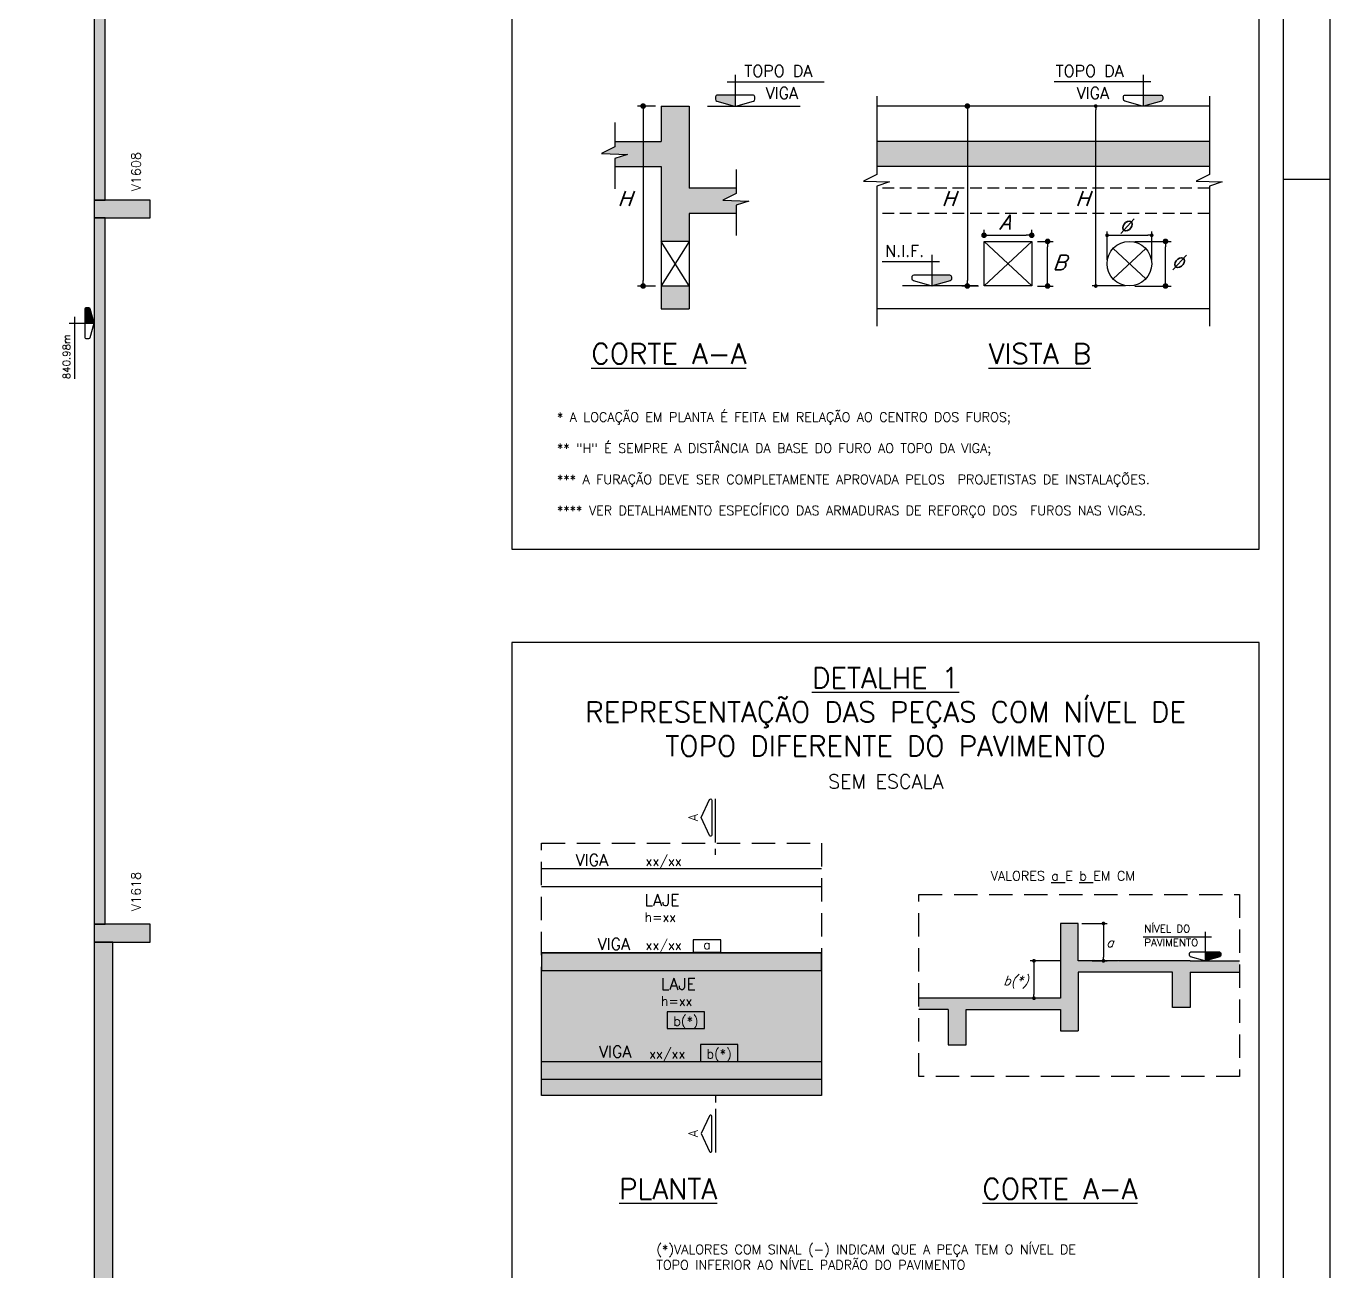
# Model space of a CAD drawing. Header units: millimetres. Extents: x -2368 to 4502, y -2283 to 2217.
# Drawn here: x 3106 to 4502, y -482 to 851 of the extents above; entities that cross this region are included whole.
import ezdxf
from ezdxf.enums import TextEntityAlignment as Align

# ---------------------------------------------------------------- set-up
doc = ezdxf.new("R2010")
doc.units = ezdxf.units.MM
doc.header["$LTSCALE"] = 50
doc.linetypes.add('DASHED', pattern=[0.75, 0.5, -0.25])
doc.linetypes.add('HIDDEN', pattern=[0.375, 0.25, -0.125])
for name, color, linetype in [('F-AUX', 2, 'Continuous'), ('F-AUX-RED', 1, 'Continuous'), ('F-CORTE', 4, 'Continuous'), ('F-CORTE-INDICAÇÃO', 4, 'Continuous'), ('F-COTAS', 106, 'Continuous'), ('F-DESNIVEL-1', 254, 'Continuous'), ('F-DET_LINHA', 1, 'Continuous'), ('F-LAJES', 3, 'Continuous'), ('F-LAJES-DIM', 2, 'Continuous'), ('F-LAJES-NOME', 4, 'Continuous'), ('F-MARGEM', 1, 'Continuous'), ('F-SOLIDO', 71, 'Continuous'), ('F-SOLIDO-CORTE', 71, 'Continuous'), ('F-TEXTO', 6, 'Continuous'), ('F-TEXTO-CYAN', 4, 'Continuous'), ('F-TEXTO-GREEN', 3, 'Continuous'), ('F-TEXTO-YELLOW', 2, 'Continuous'), ('F-VIGAS', 3, 'Continuous'), ('F-VIGAS-DIM', 2, 'Continuous'), ('F-VIGAS-NOME', 4, 'Continuous')]:
    doc.layers.add(name, color=color, linetype=linetype)
doc.layers.add('F-DESNIVEL-2', color=7, linetype='Continuous', true_color=0xffd1e8)
doc.styles.add('CP-TEXT-INCL', font='romans.shx', dxfattribs={"oblique": 20})
doc.styles.add('MCP', font='romans.shx')
doc.styles.add('ROMANS', font='romans.shx')
doc.dimstyles.new('CP-COTAS-75', dxfattribs={"dimscale": 0.8, "dimtxt": 18.75, "dimasz": 7.5, "dimexe": 7.5, "dimexo": 7.5, "dimgap": 3.75, "dimtad": 1, "dimdsep": 46, "dimtxsty": 'CP-TEXT-INCL', "dimblk1": 'DOT', "dimblk2": 'DOT', "dimsah": 1, "dimcen": 13.5, "dimclrd": 256, "dimclre": 256, "dimclrt": 256, "dimadec": 0, "dimazin": 0, "dimtfac": 1, "dimtofl": 0, "dimtmove": 2, "dimatfit": 3, "dimldrblk": 'DOT', "dimfxl": 0, "dimtolj": 1, "dimarcsym": 0})

# ---------------------------------------------------------------- blocks, each defined once
blk = doc.blocks.new('Nível - Vista')
at = {"layer": 'F-SOLIDO'}
blk.add_hatch(color=256, dxfattribs=at).paths.add_polyline_path([(0, 0.238), (-0.38, 0.238, 0.414214), (-0.42, 0.198), (-0.42, 0.148, 0.331206), (-0.391, 0.11), (-0.011, 0.002, 0.072993), (0, 0)])
at = {"layer": 'F-AUX', "color": 2}
for p, q in [((-0.168, 0.521), (1.493, 0.521)), ((0, 0.67), (0, 0))]:
    blk.add_line(p, q, dxfattribs=at)
blk.add_lwpolyline([(-0.011, 0.002, 0.146769), (0.011, 0.002), (0.391, 0.11, 0.331206), (0.42, 0.148), (0.42, 0.198, 0.414214), (0.38, 0.238), (-0.38, 0.238, 0.414214), (-0.42, 0.198), (-0.42, 0.148, 0.331206), (-0.391, 0.11), (-0.011, 0.002, 0.146769), (0.011, 0.002)], format="xyb", dxfattribs=at)
at = {"layer": 'F-TEXTO', "color": 3, "style": 'MCP'}
blk.add_attdef('NÍVEL', (0.19, 0.636), '', height=0.25, dxfattribs=at)
blk = doc.blocks.new('A0-1L_900')
at = {"layer": 'F-MARGEM', "color": 2}
blk.add_line((136.4, 59.4), (137.4, 59.4), dxfattribs=at)
blk.add_lwpolyline([(0, 0), (0, 90), (137.4, 90), (137.4, 0)], close=True, dxfattribs=at)
at = {"layer": 'F-MARGEM', "color": 7}
blk.add_lwpolyline([(2.5, 89), (136.4, 89), (136.4, 1), (2.5, 1)], close=True, dxfattribs=at)
blk = doc.blocks.new('_DOT')
at = {"color": 0, "linetype": 'ByBlock'}
blk.add_line((-0.5, 0), (-1, 0), dxfattribs=at)
at = {"color": 0, "linetype": 'ByBlock', "const_width": 0.5}
blk.add_lwpolyline([(-0.25, 0, 1), (0.25, 0, 1)], format="xyb", close=True, dxfattribs=at)
blk = doc.blocks.new('*D243')
at = {"layer": 'DEFPOINTS', "color": 0, "transparency": 16777216}
for p in [(4131.4, 620.5), (4182.5, 627), (4182.5, 620.5)]:
    blk.add_point(p, dxfattribs=at)
at = {"layer": 'F-COTAS', "lineweight": -2, "transparency": 16777216}
for p, q in [((4131.4, 626.5), (4131.4, 633)), ((4182.5, 626.5), (4182.5, 633)), ((4137.4, 627), (4176.5, 627))]:
    blk.add_line(p, q, dxfattribs=at)
at = {"layer": 'F-COTAS', "lineweight": -2, "transparency": 16777216, "xscale": 6, "yscale": 6, "zscale": 6, "rotation": 180}
blk.add_blockref('_DOT', (4131.4, 627), dxfattribs=at)
at = {"layer": 'F-COTAS', "lineweight": -2, "transparency": 16777216, "xscale": 6, "yscale": 6, "zscale": 6}
blk.add_blockref('_DOT', (4182.5, 627), dxfattribs=at)
blk = doc.blocks.new('*D244')
at = {"layer": 'DEFPOINTS', "color": 0, "transparency": 16777216}
for p in [(4131.4, 765.3), (4113.6, 572.7), (4131.4, 572.7)]:
    blk.add_point(p, dxfattribs=at)
at = {"layer": 'F-COTAS', "lineweight": -2, "transparency": 16777216}
for p, q in [((4125.4, 765.3), (4107.6, 765.3)), ((4113.6, 759.3), (4113.6, 578.7)), ((4125.4, 572.7), (4107.6, 572.7))]:
    blk.add_line(p, q, dxfattribs=at)
at = {"layer": 'F-COTAS', "lineweight": -2, "transparency": 16777216, "xscale": 6, "yscale": 6, "zscale": 6}
for p, rotation in [((4113.6, 765.3), 90), ((4113.6, 572.7), 270)]:
    blk.add_blockref('_DOT', p, dxfattribs=dict(at, rotation=rotation))
blk = doc.blocks.new('*D245')
at = {"layer": 'DEFPOINTS', "color": 0, "transparency": 16777216}
for p in [(4182.5, 620.5), (4199.5, 620.5), (4182.5, 572.7)]:
    blk.add_point(p, dxfattribs=at)
at = {"layer": 'F-COTAS', "lineweight": -2, "transparency": 16777216}
for p, q in [((4188.5, 620.5), (4205.5, 620.5)), ((4199.5, 578.7), (4199.5, 614.5)), ((4188.5, 572.7), (4205.5, 572.7))]:
    blk.add_line(p, q, dxfattribs=at)
at = {"layer": 'F-COTAS', "lineweight": -2, "transparency": 16777216, "xscale": 6, "yscale": 6, "zscale": 6}
for p, rotation in [((4199.5, 620.5), 90), ((4199.5, 572.7), 270)]:
    blk.add_blockref('_DOT', p, dxfattribs=dict(at, rotation=rotation))
blk = doc.blocks.new('*D246')
at = {"layer": 'DEFPOINTS', "color": 0, "transparency": 16777216}
for p in [(3785.9, 765.3), (3766.5, 572.7), (3785.9, 572.7)]:
    blk.add_point(p, dxfattribs=at)
at = {"layer": 'F-COTAS', "lineweight": -2, "transparency": 16777216}
for p, q in [((3779.9, 765.3), (3760.5, 765.3)), ((3766.5, 759.3), (3766.5, 578.7)), ((3779.9, 572.7), (3760.5, 572.7))]:
    blk.add_line(p, q, dxfattribs=at)
at = {"layer": 'F-COTAS', "lineweight": -2, "transparency": 16777216, "xscale": 6, "yscale": 6, "zscale": 6}
for p, rotation in [((3766.5, 765.3), 90), ((3766.5, 572.7), 270)]:
    blk.add_blockref('_DOT', p, dxfattribs=dict(at, rotation=rotation))
blk = doc.blocks.new('*D247')
at = {"layer": 'DEFPOINTS', "color": 0, "transparency": 16777216}
for p in [(4287, 620.5), (4325.7, 620.5), (4287, 572.7)]:
    blk.add_point(p, dxfattribs=at)
at = {"layer": 'F-COTAS', "lineweight": -2, "transparency": 16777216}
for p, q in [((4293, 620.5), (4331.7, 620.5)), ((4325.7, 578.7), (4325.7, 614.5)), ((4293, 572.7), (4331.7, 572.7))]:
    blk.add_line(p, q, dxfattribs=at)
at = {"layer": 'F-COTAS', "lineweight": -2, "transparency": 16777216, "xscale": 6, "yscale": 6, "zscale": 6}
for p, rotation in [((4325.7, 620.5), 90), ((4325.7, 572.7), 270)]:
    blk.add_blockref('_DOT', p, dxfattribs=dict(at, rotation=rotation))
blk = doc.blocks.new('*U240')
at = {"layer": 'F-LAJES-DIM', "color": 1}
blk.add_lwpolyline([(0, 0), (40, 0), (40, 18), (0, 18)], close=True, dxfattribs=at)
at = {"layer": 'F-LAJES-DIM', "style": 'MCP'}
blk.add_attdef('DIM', text='', height=10, dxfattribs=at).set_placement((20, 8), align=Align.MIDDLE_CENTER)
blk = doc.blocks.new('*U241')
at = {"layer": 'F-LAJES-DIM', "color": 1}
blk.add_lwpolyline([(0, 0), (29.4, 0), (29.4, 13), (0, 13)], close=True, dxfattribs=at)
at = {"layer": 'F-LAJES-DIM', "style": 'MCP'}
blk.add_attdef('DIM', text='', height=10, dxfattribs=at).set_placement((14.7, 8), align=Align.MIDDLE_CENTER)
blk = doc.blocks.new('*U242')
at = {"layer": 'F-LAJES-DIM', "color": 1}
blk.add_lwpolyline([(0, 0), (40.2, 0), (40.2, 18), (0, 18)], close=True, dxfattribs=at)
at = {"layer": 'F-LAJES-DIM', "style": 'MCP'}
blk.add_attdef('DIM', text='', height=10, dxfattribs=at).set_placement((20.1, 8), align=Align.MIDDLE_CENTER)

msp = doc.modelspace()

# ---------------------------------------------------------------- hatches: boundary and pattern name
at = {"layer": 'F-COTAS'}
h = msp.add_hatch(dxfattribs=at)
h.set_pattern_fill('ANSI32', color=256)
h.paths.add_polyline_path([(3651.782, 826.887), (4078.972, 826.887), (4078.972, 849.744), (3651.782, 849.744)], flags=9)
h = msp.add_hatch(dxfattribs=at)
h.set_pattern_fill('ANSI32', color=256)
h.paths.add_polyline_path([(4258.663, 826.887), (4360.139, 826.887), (4360.139, 849.744), (4258.663, 849.744)], flags=9)
h = msp.add_hatch(dxfattribs=at)
h.set_pattern_fill('ANSI32', color=256)
h.paths.add_polyline_path([(3651.782, 801.887), (4068.258, 801.887), (4068.258, 824.744), (3651.782, 824.744)], flags=9)
h = msp.add_hatch(dxfattribs=at)
h.set_pattern_fill('ANSI32', color=256)
h.paths.add_polyline_path([(4258.663, 801.887), (4360.139, 801.887), (4360.139, 824.744), (4258.663, 824.744)], flags=9)
h = msp.add_hatch(dxfattribs=at)
h.set_pattern_fill('ANSI32', color=256)
h.paths.add_polyline_path([(3651.782, 776.887), (4180.972, 776.887), (4180.972, 799.744), (3651.782, 799.744)], flags=9)
h = msp.add_hatch(dxfattribs=at)
h.set_pattern_fill('ANSI32', color=256)
h.paths.add_polyline_path([(4258.02, 776.887), (4360.782, 776.887), (4360.782, 799.744), (4258.02, 799.744)], flags=9)
h = msp.add_hatch(dxfattribs=at)
h.set_pattern_fill('ANSI32', color=256)
h.paths.add_polyline_path([(3651.61, 751.887), (4098.944, 751.887), (4098.944, 774.744), (3651.61, 774.744)], flags=9)
h = msp.add_hatch(dxfattribs=at)
h.set_pattern_fill('ANSI32', color=256)
h.paths.add_polyline_path([(4259.306, 751.887), (4360.782, 751.887), (4360.782, 774.744), (4259.306, 774.744)], flags=9)
h = msp.add_hatch(dxfattribs=at)
h.set_pattern_fill('ANSI32', color=256)
h.paths.add_polyline_path([(3651.782, 726.887), (4180.115, 726.887), (4180.115, 749.744), (3651.782, 749.744)], flags=9)
h = msp.add_hatch(dxfattribs=at)
h.set_pattern_fill('ANSI32', color=256)
h.paths.add_polyline_path([(4258.02, 726.887), (4360.782, 726.887), (4360.782, 749.744), (4258.02, 749.744)], flags=9)
h = msp.add_hatch(dxfattribs=at)
h.set_pattern_fill('ANSI32', color=256)
h.paths.add_polyline_path([(3231.205, 672.03), (3231.205, 721.792), (3216.205, 721.792), (3216.205, 672.03)], flags=9)
h = msp.add_hatch(dxfattribs=at)
h.set_pattern_fill('ANSI32', color=256)
h.paths.add_polyline_path([(3651.782, 701.887), (4024.115, 701.887), (4024.115, 724.744), (3651.782, 724.744)], flags=9)
h = msp.add_hatch(dxfattribs=at)
h.set_pattern_fill('ANSI32', color=256)
h.paths.add_polyline_path([(4257.578, 701.887), (4367.626, 701.887), (4367.626, 724.744), (4257.578, 724.744)], flags=9)
h = msp.add_hatch(dxfattribs=at)
h.set_pattern_fill('ANSI32', color=256)
h.paths.add_polyline_path([(3650.448, 676.887), (4229.877, 676.887), (4229.877, 699.744), (3650.448, 699.744)], flags=9)
h = msp.add_hatch(dxfattribs=at)
h.set_pattern_fill('ANSI32', color=256)
h.paths.add_polyline_path([(4259.306, 676.887), (4360.782, 676.887), (4360.782, 699.744), (4259.306, 699.744)], flags=9)
h = msp.add_hatch(dxfattribs=at)
h.set_pattern_fill('ANSI32', color=256)
h.paths.add_polyline_path([(3650.448, 651.887), (4237.496, 651.887), (4237.496, 674.744), (3650.448, 674.744)], flags=9)
h = msp.add_hatch(dxfattribs=at)
h.set_pattern_fill('ANSI32', color=256)
h.paths.add_polyline_path([(4259.306, 651.887), (4360.782, 651.887), (4360.782, 674.744), (4259.306, 674.744)], flags=9)
h = msp.add_hatch(dxfattribs=at)
h.set_pattern_fill('ANSI32', color=256)
h.paths.add_polyline_path([(3650.448, 626.887), (4237.496, 626.887), (4237.496, 649.744), (3650.448, 649.744)], flags=9)
h = msp.add_hatch(dxfattribs=at)
h.set_pattern_fill('ANSI32', color=256)
h.paths.add_polyline_path([(4259.306, 626.887), (4360.782, 626.887), (4360.782, 649.744), (4259.306, 649.744)], flags=9)
h = msp.add_hatch(dxfattribs=at)
h.set_pattern_fill('ANSI32', color=256)
h.paths.add_polyline_path([(3651.782, 601.887), (3964.115, 601.887), (3964.115, 624.744), (3651.782, 624.744)], flags=9)
h = msp.add_hatch(dxfattribs=at)
h.set_pattern_fill('ANSI32', color=256)
h.paths.add_polyline_path([(4261.406, 601.887), (4354.311, 601.887), (4354.311, 624.744), (4261.406, 624.744)], flags=9)
h = msp.add_hatch(dxfattribs=at)
h.set_pattern_fill('ANSI32', color=256)
h.paths.add_polyline_path([(3651.353, 576.887), (4106.829, 576.887), (4106.829, 599.744), (3651.353, 599.744)], flags=9)
h = msp.add_hatch(dxfattribs=at)
h.set_pattern_fill('ANSI32', color=256)
h.paths.add_polyline_path([(4260.763, 576.887), (4354.954, 576.887), (4354.954, 599.744), (4260.763, 599.744)], flags=9)
h = msp.add_hatch(dxfattribs=at)
h.set_pattern_fill('ANSI32', color=256)
h.paths.add_polyline_path([(3648.717, 549.166), (4071.622, 549.166), (4071.622, 572.023), (3648.717, 572.023)], flags=9)
h = msp.add_hatch(dxfattribs=at)
h.set_pattern_fill('ANSI32', color=256)
h.paths.add_polyline_path([(3658.228, 526.887), (3966.275, 526.887), (3966.275, 549.744), (3658.228, 549.744)], flags=9)
h = msp.add_hatch(dxfattribs=at)
h.set_pattern_fill('ANSI32', color=256)
h.paths.add_polyline_path([(4265.263, 526.887), (4350.454, 526.887), (4350.454, 549.744), (4265.263, 549.744)], flags=9)
h = msp.add_hatch(dxfattribs=at)
h.set_pattern_fill('ANSI32', color=256)
h.paths.add_polyline_path([(3659.061, 506.054), (4122.728, 506.054), (4122.728, 523.911), (3659.061, 523.911)], flags=9)
h = msp.add_hatch(dxfattribs=at)
h.set_pattern_fill('ANSI32', color=256)
h.paths.add_polyline_path([(4260.763, 489.387), (4354.954, 489.387), (4354.954, 512.244), (4260.763, 512.244)], flags=9)
h = msp.add_hatch(dxfattribs=at)
h.set_pattern_fill('ANSI32', color=256)
h.paths.add_polyline_path([(3676.228, 476.887), (3920.847, 476.887), (3920.847, 499.744), (3676.228, 499.744)], flags=9)
h = msp.add_hatch(dxfattribs=at)
h.set_pattern_fill('ANSI32', color=256)
h.paths.add_polyline_path([(3658.228, 451.887), (4054.132, 451.887), (4054.132, 474.744), (3658.228, 474.744)], flags=9)
h = msp.add_hatch(dxfattribs=at)
h.set_pattern_fill('ANSI32', color=256)
h.paths.add_polyline_path([(4260.763, 451.887), (4354.954, 451.887), (4354.954, 474.744), (4260.763, 474.744)], flags=9)
h = msp.add_hatch(dxfattribs=at)
h.set_pattern_fill('ANSI32', color=256)
h.paths.add_polyline_path([(3650.496, 426.887), (4123.115, 426.887), (4123.115, 449.744), (3650.496, 449.744)], flags=9)
h = msp.add_hatch(dxfattribs=at)
h.set_pattern_fill('ANSI32', color=256)
h.paths.add_polyline_path([(4257.12, 426.887), (4358.597, 426.887), (4358.597, 449.744), (4257.12, 449.744)], flags=9)
h = msp.add_hatch(dxfattribs=at)
h.set_pattern_fill('ANSI32', color=256)
h.paths.add_polyline_path([(3650.678, 405.22), (3952.582, 405.22), (3952.582, 428.077), (3650.678, 428.077)], flags=9)
h = msp.add_hatch(dxfattribs=at)
h.set_pattern_fill('ANSI32', color=256)
h.paths.add_polyline_path([(4256.478, 401.887), (4359.239, 401.887), (4359.239, 424.744), (4256.478, 424.744)], flags=9)
h = msp.add_hatch(dxfattribs=at)
h.set_pattern_fill('ANSI32', color=256)
h.paths.add_polyline_path([(3650.678, 380.22), (4023.535, 380.22), (4023.535, 403.077), (3650.678, 403.077)], flags=9)
h = msp.add_hatch(dxfattribs=at)
h.set_pattern_fill('ANSI32', color=256)
h.paths.add_polyline_path([(4256.478, 376.887), (4359.239, 376.887), (4359.239, 399.744), (4256.478, 399.744)], flags=9)
h = msp.add_hatch(dxfattribs=at)
h.set_pattern_fill('ANSI32', color=256)
h.paths.add_polyline_path([(3650.63, 351.887), (3984.82, 351.887), (3984.82, 374.744), (3650.63, 374.744)], flags=9)
h = msp.add_hatch(dxfattribs=at)
h.set_pattern_fill('ANSI32', color=256)
h.paths.add_polyline_path([(4260.763, 351.887), (4354.954, 351.887), (4354.954, 374.744), (4260.763, 374.744)], flags=9)
h = msp.add_hatch(dxfattribs=at)
h.set_pattern_fill('ANSI32', color=256)
h.paths.add_polyline_path([(3650.496, 326.887), (3994.115, 326.887), (3994.115, 349.744), (3650.496, 349.744)], flags=9)
h = msp.add_hatch(dxfattribs=at)
h.set_pattern_fill('ANSI32', color=256)
h.paths.add_polyline_path([(4256.478, 326.887), (4359.239, 326.887), (4359.239, 349.744), (4256.478, 349.744)], flags=9)
h = msp.add_hatch(dxfattribs=at)
h.set_pattern_fill('ANSI32', color=256)
h.paths.add_polyline_path([(3651.806, 306.53), (4002.234, 306.53), (4002.234, 321.53), (3651.806, 321.53)], flags=9)
h = msp.add_hatch(dxfattribs=at)
h.set_pattern_fill('ANSI32', color=256)
h.paths.add_polyline_path([(4256.478, 301.887), (4359.239, 301.887), (4359.239, 324.744), (4256.478, 324.744)], flags=9)
h = msp.add_hatch(dxfattribs=at)
h.set_pattern_fill('ANSI32', color=256)
h.paths.add_polyline_path([(3651.591, 274.712), (4102.258, 274.712), (4102.258, 297.569), (3651.591, 297.569)], flags=9)
h = msp.add_hatch(dxfattribs=at)
h.set_pattern_fill('ANSI32', color=256)
h.paths.add_polyline_path([(4256.478, 265.281), (4359.239, 265.281), (4359.239, 288.138), (4256.478, 288.138)], flags=9)
h = msp.add_hatch(dxfattribs=at)
h.set_pattern_fill('ANSI32', color=256)
h.paths.add_polyline_path([(3651.282, 260.815), (3850.377, 260.815), (3850.377, 278.672), (3651.282, 278.672)], flags=9)
h = msp.add_hatch(dxfattribs=at)
h.set_pattern_fill('ANSI32', color=256)
h.paths.add_polyline_path([(4260.763, 228.6), (4354.954, 228.6), (4354.954, 251.457), (4260.763, 251.457)], flags=9)
h = msp.add_hatch(dxfattribs=at)
h.set_pattern_fill('ANSI32', color=256)
h.paths.add_polyline_path([(3651.329, 232.767), (4007.425, 232.767), (4007.425, 250.624), (3651.329, 250.624)], flags=9)
h = msp.add_hatch(dxfattribs=at)
h.set_pattern_fill('ANSI32', color=256)
h.paths.add_polyline_path([(4257.12, 203.6), (4358.597, 203.6), (4358.597, 226.457), (4257.12, 226.457)], flags=9)
h = msp.add_hatch(dxfattribs=at)
h.set_pattern_fill('ANSI32', color=256)
h.paths.add_polyline_path([(3651.806, 208.243), (3801.663, 208.243), (3801.663, 223.243), (3651.806, 223.243)], flags=9)
h = msp.add_hatch(dxfattribs=at)
h.set_pattern_fill('ANSI32', color=256)
h.paths.add_polyline_path([(3650.448, 176.887), (4237.496, 176.887), (4237.496, 199.744), (3650.448, 199.744)], flags=9)
h = msp.add_hatch(dxfattribs=at)
h.set_pattern_fill('ANSI32', color=256)
h.paths.add_polyline_path([(4258.02, 176.887), (4360.782, 176.887), (4360.782, 199.744), (4258.02, 199.744)], flags=9)
h = msp.add_hatch(dxfattribs=at)
h.set_pattern_fill('ANSI32', color=256)
h.paths.add_polyline_path([(3651.806, 156.53), (3785.377, 156.53), (3785.377, 171.53), (3651.806, 171.53)], flags=9)
h = msp.add_hatch(dxfattribs=at)
h.set_pattern_fill('ANSI32', color=256)
h.paths.add_polyline_path([(4258.02, 151.887), (4360.782, 151.887), (4360.782, 174.744), (4258.02, 174.744)], flags=9)
h = msp.add_hatch(dxfattribs=at)
h.set_pattern_fill('ANSI32', color=256)
h.paths.add_polyline_path([(3651.806, 129.595), (3786.663, 129.595), (3786.663, 144.595), (3651.806, 144.595)], flags=9)
h = msp.add_hatch(dxfattribs=at)
h.set_pattern_fill('ANSI32', color=256)
h.paths.add_polyline_path([(4262.306, 124.952), (4356.496, 124.952), (4356.496, 147.809), (4262.306, 147.809)], flags=9)
h = msp.add_hatch(dxfattribs=at)
h.set_pattern_fill('ANSI32', color=256)
h.paths.add_polyline_path([(3651.806, 104.595), (3848.377, 104.595), (3848.377, 119.595), (3651.806, 119.595)], flags=9)
h = msp.add_hatch(dxfattribs=at)
h.set_pattern_fill('ANSI32', color=256)
h.paths.add_polyline_path([(4258.02, 99.952), (4360.782, 99.952), (4360.782, 122.809), (4258.02, 122.809)], flags=9)
h = msp.add_hatch(dxfattribs=at)
h.set_pattern_fill('ANSI32', color=256)
h.paths.add_polyline_path([(3651.782, 74.952), (3920.829, 74.952), (3920.829, 97.809), (3651.782, 97.809)], flags=9)
h = msp.add_hatch(dxfattribs=at)
h.set_pattern_fill('ANSI32', color=256)
h.paths.add_polyline_path([(4248.806, 74.952), (4369.996, 74.952), (4369.996, 97.809), (4248.806, 97.809)], flags=9)
h = msp.add_hatch(dxfattribs=at)
h.set_pattern_fill('ANSI32', color=256)
h.paths.add_polyline_path([(3652.615, 54.119), (3902.853, 54.119), (3902.853, 71.976), (3652.615, 71.976)], flags=9)
h = msp.add_hatch(dxfattribs=at)
h.set_pattern_fill('ANSI32', color=256)
h.paths.add_polyline_path([(4244.265, 49.952), (4365.455, 49.952), (4365.455, 72.809), (4244.265, 72.809)], flags=9)
h = msp.add_hatch(dxfattribs=at)
h.set_pattern_fill('ANSI32', color=256)
h.paths.add_polyline_path([(3651.782, 24.952), (4011.687, 24.952), (4011.687, 47.809), (3651.782, 47.809)], flags=9)
h = msp.add_hatch(dxfattribs=at)
h.set_pattern_fill('ANSI32', color=256)
h.paths.add_polyline_path([(4258.234, 24.952), (4360.568, 24.952), (4360.568, 47.809), (4258.234, 47.809)], flags=9)
h = msp.add_hatch(dxfattribs=at)
h.set_pattern_fill('ANSI32', color=256)
h.paths.add_polyline_path([(3651.353, -0.048), (3943.544, -0.048), (3943.544, 22.809), (3651.353, 22.809)], flags=9)
h = msp.add_hatch(dxfattribs=at)
h.set_pattern_fill('ANSI32', color=256)
h.paths.add_polyline_path([(4253.479, -0.048), (4356.241, -0.048), (4356.241, 22.809), (4253.479, 22.809)], flags=9)
h = msp.add_hatch(dxfattribs=at)
h.set_pattern_fill('ANSI32', color=256)
h.paths.add_polyline_path([(3651.353, -25.048), (3874.544, -25.048), (3874.544, -2.191), (3651.353, -2.191)], flags=9)
h = msp.add_hatch(dxfattribs=at)
h.set_pattern_fill('ANSI32', color=256)
h.paths.add_polyline_path([(4254.377, -25.048), (4364.425, -25.048), (4364.425, -2.191), (4254.377, -2.191)], flags=9)
h = msp.add_hatch(dxfattribs=at)
h.set_pattern_fill('ANSI32', color=256)
h.paths.add_polyline_path([(3785.823, -62.789), (4227.609, -62.789), (4227.609, -33.861), (3785.823, -33.861)], flags=9)
h = msp.add_hatch(dxfattribs=at)
h.set_pattern_fill('ANSI32', color=256)
h.paths.add_polyline_path([(3231.205, -98.474), (3231.205, -48.712), (3216.205, -48.712), (3216.205, -98.474)], flags=9)
h = msp.add_hatch(dxfattribs=at)
h.set_pattern_fill('ANSI32', color=256)
h.paths.add_polyline_path([(3652.258, -99.571), (3906.21, -99.571), (3906.21, -79.571), (3652.258, -79.571)], flags=9)
h = msp.add_hatch(dxfattribs=at)
h.set_pattern_fill('ANSI32', color=256)
h.paths.add_polyline_path([(4253.734, -100.048), (4365.068, -100.048), (4365.068, -77.191), (4253.734, -77.191)], flags=9)
h = msp.add_hatch(dxfattribs=at)
h.set_pattern_fill('ANSI32', color=256)
h.paths.add_polyline_path([(3652.258, -124.571), (3919.067, -124.571), (3919.067, -104.571), (3652.258, -104.571)], flags=9)
h = msp.add_hatch(dxfattribs=at)
h.set_pattern_fill('ANSI32', color=256)
h.paths.add_polyline_path([(4253.949, -125.048), (4364.853, -125.048), (4364.853, -102.191), (4253.949, -102.191)], flags=9)
h = msp.add_hatch(dxfattribs=at)
h.set_pattern_fill('ANSI32', color=256)
h.paths.add_polyline_path([(3650.515, -247.816), (4359.629, -247.816), (4359.629, -208.441), (3650.515, -208.441)], flags=9)
h = msp.add_hatch(dxfattribs=at)
h.set_pattern_fill('ANSI32', color=256)
h.paths.add_polyline_path([(3661.984, -264.238), (3785.496, -264.238), (3785.496, -245.488), (3661.984, -245.488)], flags=9)
h = msp.add_hatch(dxfattribs=at)
h.set_pattern_fill('ANSI32', color=256)
h.paths.add_polyline_path([(4065.751, -309.271), (4206.465, -309.271), (4206.465, -294.271), (4065.751, -294.271)], flags=9)
h = msp.add_hatch(dxfattribs=at)
h.set_pattern_fill('ANSI32', color=256)
h.paths.add_polyline_path([(3736.709, -382.387), (3806.947, -382.387), (3806.947, -367.387), (3736.709, -367.387)], flags=9)
h = msp.add_hatch(dxfattribs=at)
h.set_pattern_fill('ANSI32', color=256)
h.paths.add_polyline_path([(3734.937, -402.047), (3843.271, -402.047), (3843.271, -387.047), (3734.937, -387.047)], flags=9)
h = msp.add_hatch(dxfattribs=at)
h.set_pattern_fill('ANSI32', color=256)
h.paths.add_polyline_path([(3736.709, -479.667), (3806.947, -479.667), (3806.947, -464.667), (3736.709, -464.667)], flags=9)
at = {"layer": 'F-DESNIVEL-1'}
h = msp.add_hatch(color=256, dxfattribs=at)
h.dxf.hatch_style = 1
h.paths.add_polyline_path([(3957.284, -293.728), (3657.857, -293.728), (3657.857, -159.941), (3957.284, -159.941)])
at = {"layer": 'F-DESNIVEL-2'}
h = msp.add_hatch(color=256, dxfattribs=at)
h.dxf.hatch_style = 1
h.paths.add_polyline_path([(3657.857, -159.941), (3957.284, -159.941), (3957.284, -140.941), (3657.857, -140.941)])
at = {"layer": 'F-SOLIDO'}
h = msp.add_hatch(color=256, dxfattribs=at)
edge = h.paths.add_edge_path()
edge.add_line((3865.012, 777.104), (3846.012, 777.104))
edge.add_ellipse((3846.012, 775.104), major_axis=(1.414, 1.414), ratio=1, start_angle=45, end_angle=135)
edge.add_line((3844.012, 775.104), (3844.012, 772.592))
edge.add_ellipse((3846.012, 772.592), major_axis=(-1.414, 1.414), ratio=1, start_angle=45, end_angle=118.300756)
edge.add_line((3845.437, 770.677), (3864.437, 765.277))
edge.add_ellipse((3865.012, 767.192), major_axis=(1.414, 1.414), ratio=1, start_angle=208.300756, end_angle=225)
edge.add_line((3865.012, 765.192), (3865.012, 777.104))
h = msp.add_hatch(color=256, dxfattribs=at)
edge = h.paths.add_edge_path()
edge.add_line((4301.681, 777.104), (4320.681, 777.104))
edge.add_ellipse((4320.681, 775.104), major_axis=(-1.414, 1.414), ratio=1, start_angle=225, end_angle=315, ccw=False)
edge.add_line((4322.681, 775.104), (4322.681, 772.592))
edge.add_ellipse((4320.681, 772.592), major_axis=(1.414, 1.414), ratio=1, start_angle=241.699244, end_angle=315, ccw=False)
edge.add_line((4321.256, 770.677), (4302.256, 765.277))
edge.add_ellipse((4301.681, 767.192), major_axis=(-1.414, 1.414), ratio=1, start_angle=135, end_angle=151.699244, ccw=False)
edge.add_line((4301.681, 765.192), (4301.681, 777.104))
for points in [[(3785.925, 727.556), (3736.165, 727.556), (3736.165, 721.592), (3722.037, 714.532), (3749.813, 713.485), (3736.165, 709.084), (3736.165, 700.46), (3785.925, 700.46), (3785.925, 620.46), (3815.925, 620.46), (3815.925, 650.46), (3865.925, 650.46), (3865.925, 659.084), (3879.573, 663.485), (3851.797, 664.532), (3865.925, 671.592), (3865.925, 677.556), (3815.925, 677.556), (3815.925, 765.277), (3785.925, 765.277)], [(4372.685, 700.46), (4372.685, 727.556), (4016.597, 727.556), (4016.597, 700.46)], [(3815.925, 548.24), (3815.925, 572.71), (3785.925, 572.71), (3785.925, 548.24)], [(4061.787, -189.64), (4093.142, -189.64), (4183.861, -189.64, 0.41421356), (4184.861, -190.64, 0.41421356), (4185.861, -189.64), (4213.142, -189.64), (4213.142, -149.64), (4213.142, -109.64), (4232.142, -109.64), (4232.142, -149.64), (4274.217, -149.64, 0.41421356), (4275.217, -150.64, 0.41421356), (4276.217, -149.64), (4352.142, -149.64), (4368.138, -149.64), (4404.872, -149.64), (4404.872, -161.64), (4352.142, -161.64), (4352.142, -199.64), (4333.142, -199.64), (4333.142, -161.64), (4232.142, -161.64), (4232.142, -224.64), (4213.142, -224.64), (4213.142, -201.64), (4112.142, -201.64), (4112.142, -239.64), (4093.142, -239.64), (4093.142, -201.64), (4061.787, -201.64)], [(4368.138, -140.111), (4383.338, -140.111, -0.41421356), (4384.938, -141.711), (4384.938, -143.72, -0.33120617), (4383.798, -145.253), (4368.598, -149.573, -0.07299342), (4368.138, -149.64)]]:
    msp.add_hatch(color=256, dxfattribs=at).paths.add_polyline_path(points)
h = msp.add_hatch(color=256, dxfattribs=at)
edge = h.paths.add_edge_path()
edge.add_line((4075.494, 584.537), (4094.494, 584.537))
edge.add_ellipse((4094.494, 582.537), major_axis=(-1.414, 1.414), ratio=1, start_angle=225, end_angle=315, ccw=False)
edge.add_line((4096.494, 582.537), (4096.494, 580.025))
edge.add_ellipse((4094.494, 580.025), major_axis=(1.414, 1.414), ratio=1, start_angle=241.699244, end_angle=315, ccw=False)
edge.add_line((4095.069, 578.11), (4076.069, 572.71))
edge.add_ellipse((4075.494, 574.625), major_axis=(-1.414, 1.414), ratio=1, start_angle=135, end_angle=151.699244, ccw=False)
edge.add_line((4075.494, 572.625), (4075.494, 584.537))
at = {"layer": 'F-SOLIDO-CORTE', "linetype": 'Continuous'}
for points in [[(3178.705, 811.661), (3178.705, 777.86), (3178.705, 736.931), (3178.705, 664.5), (3181.161, 664.5), (3185.507, 664.5), (3190.705, 664.5), (3190.705, 705.43), (3190.705, 777.86), (3190.705, 811.661), (3190.705, 849.969), (3190.705, 864.5), (3188.249, 864.5), (3181.875, 864.5), (3178.705, 864.5), (3178.705, 849.969)], [(3178.705, 652.135), (3178.705, 645.5), (3190.984, 645.5), (3211.937, 645.5), (3238.705, 645.5), (3238.705, 649.388), (3238.705, 656.023), (3238.705, 664.5), (3226.426, 664.5), (3205.474, 664.5), (3178.705, 664.5), (3178.705, 656.023)], [(3178.705, 357.517), (3178.705, 346.809), (3178.705, 308.218), (3178.705, 176.199), (3178.705, -110.5), (3180.34, -110.5), (3183.892, -110.5), (3190.705, -110.5), (3190.705, 44.215), (3190.705, 308.218), (3190.705, 346.809), (3190.705, 357.517), (3190.705, 471.728), (3190.705, 645.5), (3188.249, 645.5), (3184.059, 645.5), (3178.705, 645.5), (3178.705, 471.728)], [(3186.882, -129.5), (3204.638, -129.5), (3238.705, -129.5), (3238.705, -118.712), (3238.705, -116.123), (3238.705, -110.5), (3230.529, -110.5), (3212.772, -110.5), (3178.705, -110.5), (3178.705, -113.089), (3178.705, -118.712), (3178.705, -129.5)], [(3178.705, -540.841), (3178.705, -560.235), (3178.705, -667.675), (3178.705, -835.5), (3182.821, -835.5), (3189.251, -835.5), (3198.705, -835.5), (3198.705, -744.231), (3198.705, -560.235), (3198.705, -540.841), (3198.705, -283.899), (3198.705, -129.5), (3196.12, -129.5), (3190.358, -129.5), (3178.705, -129.5), (3178.705, -283.899)]]:
    msp.add_hatch(color=256, dxfattribs=at).paths.add_polyline_path(points, flags=16)

# ---------------------------------------------------------------- linework, layer by layer
at = {"layer": 'F-AUX'}
for p, q in [((3865.012, 798.694), (3865.012, 765.192)), ((4301.681, 798.694), (4301.681, 765.192)), ((3856.612, 791.24), (3960.216, 791.24)), ((4310.081, 791.24), (4206.477, 791.24)), ((4075.494, 606.127), (4075.494, 572.625)), ((4083.894, 598.673), (4022.491, 598.673))]:
    msp.add_line(p, q, dxfattribs=at)
at = {"layer": 'F-AUX', "color": 2}
for p, q in [((4374.858, -124.475), (4301.938, -124.475)), ((4368.138, -118.511), (4368.138, -149.64))]:
    msp.add_line(p, q, dxfattribs=at)
at = {"layer": 'F-AUX'}
for points in [[(3864.437, 765.277, 0.14676884), (3865.587, 765.277), (3884.587, 770.677, 0.33120617), (3886.012, 772.592), (3886.012, 775.104, 0.41421356), (3884.012, 777.104), (3846.012, 777.104, 0.41421356), (3844.012, 775.104), (3844.012, 772.592, 0.33120617), (3845.437, 770.677), (3864.437, 765.277, 0.14676884), (3865.587, 765.277)], [(4302.256, 765.277, -0.14676884), (4301.106, 765.277), (4282.106, 770.677, -0.33120617), (4280.681, 772.592), (4280.681, 775.104, -0.41421356), (4282.681, 777.104), (4320.681, 777.104, -0.41421356), (4322.681, 775.104), (4322.681, 772.592, -0.33120617), (4321.256, 770.677), (4302.256, 765.277, -0.14676884), (4301.106, 765.277)], [(4076.069, 572.71, -0.14676884), (4074.92, 572.71), (4055.92, 578.11, -0.33120617), (4054.494, 580.025), (4054.494, 582.537, -0.41421356), (4056.494, 584.537), (4094.494, 584.537, -0.41421356), (4096.494, 582.537), (4096.494, 580.025, -0.33120617), (4095.069, 578.11), (4076.069, 572.71, -0.14676884), (4074.92, 572.71)]]:
    msp.add_lwpolyline(points, format="xyb", dxfattribs=at)
at = {"layer": 'F-AUX', "color": 2}
msp.add_lwpolyline([(4368.598, -149.573, -0.14676884), (4367.678, -149.573), (4352.478, -145.253, -0.33120617), (4351.338, -143.72), (4351.338, -141.711, -0.41421356), (4352.938, -140.111), (4383.338, -140.111, -0.41421356), (4384.938, -141.711), (4384.938, -143.72, -0.33120617), (4383.798, -145.253), (4368.598, -149.573, -0.14676884), (4367.678, -149.573)], format="xyb", dxfattribs=at)
at = {"layer": 'F-AUX-RED'}
for p, q in [((4182.516, 572.71), (4131.415, 620.46)), ((4131.415, 572.71), (4182.516, 620.46)), ((4304.48, 580.284), (4269.591, 612.886)), ((4269.591, 580.284), (4304.48, 612.886)), ((4124.868, 572.71), (4044.073, 572.71))]:
    msp.add_line(p, q, dxfattribs=at)
msp.add_lwpolyline([(3835.444, 765.277), (3934.697, 765.277)], dxfattribs=at)
at = {"layer": 'F-CORTE', "linetype": 'Continuous'}
for p, q in [((3178.705, 864.5), (3178.705, 811.661)), ((3190.705, 849.969), (3190.705, 864.5)), ((3190.705, 811.661), (3190.705, 849.969)), ((3178.705, 811.661), (3178.705, 664.5)), ((3190.705, 777.86), (3190.705, 811.661)), ((3190.705, 705.43), (3190.705, 777.86)), ((3190.705, 664.5), (3190.705, 705.43)), ((3178.705, 664.5), (3178.705, 652.135)), ((3205.474, 664.5), (3190.705, 664.5)), ((3226.426, 664.5), (3205.474, 664.5)), ((3238.705, 664.5), (3226.426, 664.5)), ((3238.705, 656.023), (3238.705, 664.5)), ((3178.705, 652.135), (3178.705, 645.5)), ((3178.705, 645.5), (3178.705, 357.517)), ((3190.705, 471.728), (3190.705, 645.5)), ((3190.705, 645.5), (3190.984, 645.5)), ((3190.984, 645.5), (3211.937, 645.5)), ((3211.937, 645.5), (3238.705, 645.5)), ((3238.705, 649.388), (3238.705, 656.023)), ((3238.705, 645.5), (3238.705, 649.388)), ((3190.705, 357.517), (3190.705, 471.728)), ((3178.705, 357.517), (3178.705, -110.5)), ((3190.705, 346.809), (3190.705, 357.517)), ((3190.705, 308.218), (3190.705, 346.809)), ((3190.705, 44.215), (3190.705, 308.218)), ((3190.705, -110.5), (3190.705, 44.215)), ((3178.705, -110.5), (3178.705, -113.089)), ((3212.772, -110.5), (3190.705, -110.5)), ((3230.529, -110.5), (3212.772, -110.5)), ((3238.705, -110.5), (3230.529, -110.5)), ((3238.705, -116.123), (3238.705, -110.5)), ((3178.705, -113.089), (3178.705, -118.712)), ((3178.705, -118.712), (3178.705, -129.5)), ((3238.705, -118.712), (3238.705, -116.123)), ((3238.705, -129.5), (3238.705, -118.712)), ((3178.705, -129.5), (3178.705, -540.841)), ((3198.705, -283.899), (3198.705, -129.5)), ((3198.705, -129.5), (3238.705, -129.5)), ((3198.705, -540.841), (3198.705, -283.899))]:
    msp.add_line(p, q, dxfattribs=at)
at = {"layer": 'F-CORTE'}
for p, q in [((4213.142, -201.64), (4213.142, -224.64)), ((4213.142, -224.64), (4232.142, -224.64))]:
    msp.add_line(p, q, dxfattribs=at)
for points in [[(4352.142, -149.64), (4232.142, -149.64), (4232.142, -109.64), (4213.142, -109.64), (4213.142, -189.64), (4093.142, -189.64)], [(4352.142, -149.64), (4404.872, -149.64)], [(4352.142, -161.64), (4352.142, -199.64), (4333.142, -199.64), (4333.142, -161.64), (4232.142, -161.64), (4232.142, -224.64)], [(4352.142, -161.64), (4404.872, -161.64)], [(4093.142, -189.64), (4061.787, -189.64)], [(4093.142, -201.64), (4061.787, -201.64)], [(4093.142, -201.64), (4093.142, -239.64), (4112.142, -239.64), (4112.142, -201.64), (4213.142, -201.64)]]:
    msp.add_lwpolyline(points, dxfattribs=at)
at = {"layer": 'F-CORTE-INDICAÇÃO'}
for p, q in [((3844.01, -22.946), (3844.01, 23.72)), ((3844.01, -36.28), (3844.01, -29.613)), ((3844.01, -294.621), (3844.01, -301.288)), ((3844.01, -307.955), (3844.01, -354.621))]:
    msp.add_line(p, q, dxfattribs=at)
for points in [[(3840.01, -14.946, -0.80258485), (3837.469, -15.51), (3828.501, 3.72), (3837.469, 22.951, -0.80258485), (3840.01, 22.387)], [(3840.01, -315.955, 0.80258485), (3837.469, -315.391), (3828.501, -334.621), (3837.469, -353.851, 0.80258485), (3840.01, -353.288)]]:
    msp.add_lwpolyline(points, format="xyb", close=True, dxfattribs=at)
at = {"layer": 'F-COTAS'}
for p, q in [((4264.09, 765.277), (4247.017, 765.277)), ((4251.017, 576.71), (4251.017, 761.277)), ((4263.16, 600.585), (4263.16, 630.976)), ((4310.911, 600.585), (4310.911, 630.976)), ((4267.16, 626.976), (4306.911, 626.976)), ((4283.036, 572.71), (4247.017, 572.71)), ((4236.142, -109.64), (4263.28, -109.64)), ((4259.28, -113.64), (4259.28, -145.64)), ((4213.142, -149.64), (4180.861, -149.64)), ((4247.201, -149.64), (4263.28, -149.64)), ((4184.861, -153.64), (4184.861, -185.64)), ((4204.695, -189.64), (4180.861, -189.64))]:
    msp.add_line(p, q, dxfattribs=at)
at = {"layer": 'F-DESNIVEL-1'}
msp.add_lwpolyline([(3957.284, -293.728), (3657.857, -293.728), (3657.857, -159.941), (3957.284, -159.941)], close=True, dxfattribs=at)
at = {"layer": 'F-DESNIVEL-2'}
msp.add_lwpolyline([(3657.857, -159.941), (3957.284, -159.941), (3957.284, -140.941), (3657.857, -140.941)], close=True, dxfattribs=at)
at = {"layer": 'F-DET_LINHA', "color": 1}
for p, q in [((4016.597, 776.052), (4016.597, 692.143)), ((4372.685, 776.052), (4372.685, 692.143)), ((3736.165, 747.574), (3736.165, 721.592)), ((3736.165, 721.592), (3722.037, 714.532)), ((3722.037, 714.532), (3749.813, 713.485)), ((3749.813, 713.485), (3736.165, 709.084)), ((3736.165, 709.084), (3736.165, 676.602)), ((3865.925, 697.574), (3865.925, 671.592)), ((4016.597, 692.143), (4002.469, 685.083)), ((4002.469, 685.083), (4030.245, 684.036)), ((4030.245, 684.036), (4016.597, 679.635)), ((4372.685, 692.143), (4358.557, 685.083)), ((4358.557, 685.083), (4386.332, 684.036)), ((4386.332, 684.036), (4372.685, 679.635)), ((3865.925, 671.592), (3851.797, 664.532)), ((4016.597, 679.635), (4016.597, 529.707)), ((4372.685, 679.635), (4372.685, 529.707)), ((3851.797, 664.532), (3879.573, 663.485)), ((3879.573, 663.485), (3865.925, 659.084)), ((3865.925, 659.084), (3865.925, 626.602)), ((3815.925, 572.71), (3785.925, 620.46)), ((3815.925, 620.46), (3785.925, 572.71))]:
    msp.add_line(p, q, dxfattribs=at)
at = {"layer": 'F-DET_LINHA', "color": 3}
for p, q in [((3785.925, 765.277), (3815.925, 765.277)), ((3785.925, 765.277), (3785.925, 727.556)), ((3815.925, 765.277), (3815.925, 677.556)), ((3736.165, 727.556), (3785.925, 727.556)), ((4372.685, 727.556), (4016.597, 727.556)), ((3736.165, 700.46), (3785.925, 700.46)), ((3785.925, 700.46), (3785.925, 548.24)), ((4372.685, 700.46), (4016.597, 700.46)), ((3865.925, 677.556), (3815.925, 677.556)), ((3815.925, 650.46), (3815.925, 548.24)), ((3865.925, 650.46), (3815.925, 650.46)), ((3815.925, 620.46), (3785.925, 620.46)), ((3785.925, 572.71), (3815.925, 572.71)), ((3785.925, 548.24), (3815.925, 548.24))]:
    msp.add_line(p, q, dxfattribs=at)
at = {"layer": 'F-DET_LINHA', "color": 2}
for p, q in [((4372.685, 765.277), (4016.597, 765.277)), ((4372.685, 548.24), (4016.597, 548.24))]:
    msp.add_line(p, q, dxfattribs=at)
at = {"layer": 'F-DET_LINHA', "color": 1, "linetype": 'HIDDEN'}
for p, q in [((4372.685, 677.556), (4016.597, 677.556)), ((4372.685, 650.46), (4016.597, 650.46))]:
    msp.add_line(p, q, dxfattribs=at)
at = {"layer": 'F-DET_LINHA', "color": 1}
for points in [[(3625.967, 291.091), (4425.967, 291.091), (4425.967, 1331.091), (3625.967, 1331.091)], [(3625.967, -508.909), (4425.967, -508.909), (4425.967, 191.091), (3625.967, 191.091)]]:
    msp.add_lwpolyline(points, close=True, dxfattribs=at)
at = {"layer": 'F-DET_LINHA', "color": 1, "linetype": 'DASHED'}
for points in [[(3657.857, -23.516), (3957.284, -23.516), (3957.284, -293.728), (3657.857, -293.728)], [(4404.872, -273.52), (4061.787, -273.52), (4061.787, -78.5), (4404.872, -78.5)]]:
    msp.add_lwpolyline(points, close=True, dxfattribs=at)
at = {"layer": 'F-LAJES'}
for points in [[(3657.857, -50.941), (3957.284, -50.941)], [(3657.857, -69.941), (3957.284, -69.941)], [(3657.857, -140.941), (3957.284, -140.941)], [(3657.857, -159.941), (3957.284, -159.941)], [(3657.857, -257.238), (3957.284, -257.238)], [(3657.857, -276.238), (3957.284, -276.238)]]:
    msp.add_lwpolyline(points, dxfattribs=at)
at = {"layer": 'F-SOLIDO-CORTE', "linetype": 'Continuous'}
for points in [[(3178.705, 811.661), (3178.705, 777.86), (3178.705, 736.93), (3178.705, 664.5), (3181.161, 664.5), (3185.507, 664.5), (3190.705, 664.5), (3190.705, 705.43), (3190.705, 777.86), (3190.705, 811.661), (3190.705, 849.969), (3190.705, 864.5), (3188.249, 864.5), (3181.876, 864.5), (3178.705, 864.5), (3178.705, 849.969), (3178.705, 811.661)], [(3178.705, 652.135), (3178.705, 645.5), (3190.984, 645.5), (3211.937, 645.5), (3238.705, 645.5), (3238.705, 649.388), (3238.705, 656.023), (3238.705, 664.5), (3226.426, 664.5), (3205.474, 664.5), (3178.705, 664.5), (3178.705, 656.023), (3178.705, 652.135)], [(3178.705, 357.517), (3178.705, 346.809), (3178.705, 308.218), (3178.705, 176.199), (3178.705, -110.5), (3180.34, -110.5), (3183.892, -110.5), (3190.705, -110.5), (3190.705, 44.215), (3190.705, 308.218), (3190.705, 346.809), (3190.705, 357.517), (3190.705, 471.728), (3190.705, 645.5), (3188.249, 645.5), (3184.059, 645.5), (3178.705, 645.5), (3178.705, 471.728), (3178.705, 357.517)], [(3186.882, -129.5), (3204.638, -129.5), (3238.705, -129.5), (3238.705, -118.712), (3238.705, -116.123), (3238.705, -110.5), (3230.529, -110.5), (3212.772, -110.5), (3178.705, -110.5), (3178.705, -113.089), (3178.705, -118.712), (3178.705, -129.5), (3186.882, -129.5)], [(3178.705, -540.841), (3178.705, -560.235), (3178.705, -667.675), (3178.705, -835.5), (3182.821, -835.5), (3189.251, -835.5), (3198.705, -835.5), (3198.705, -744.231), (3198.705, -560.235), (3198.705, -540.841), (3198.705, -283.899), (3198.705, -129.5), (3196.12, -129.5), (3190.358, -129.5), (3178.705, -129.5), (3178.705, -283.899), (3178.705, -540.841)]]:
    msp.add_lwpolyline(points, dxfattribs=at)
at = {"layer": 'F-VIGAS', "linetype": 'Continuous'}
msp.add_lwpolyline([(4131.415, 620.46), (4182.516, 620.46), (4182.516, 572.71), (4131.415, 572.71)], close=True, dxfattribs=at)
msp.add_circle((4287.036, 596.585), 23.875, dxfattribs=at)

# ---------------------------------------------------------------- block references
ref = msp.add_blockref('Nível - Vista', (3178.698, 532.89), dxfattribs=dict(xscale=-40, yscale=40, zscale=40, rotation=90))
ref.add_attrib('NÍVEL', '840.98m', (3153.268, 472.908), dxfattribs={"layer": 'F-TEXTO', "color": 3, "height": 8, "rotation": 90, "style": 'MCP'})
at = {"layer": 'F-COTAS', "xscale": 4, "yscale": 4, "zscale": 4}
for p, rotation in [((4251.017, 765.277), 90), ((4263.16, 626.976), 180), ((4251.017, 572.71), 270), ((4259.28, -109.64), 90), ((4184.861, -149.64), 90), ((4259.28, -149.64), 270), ((4184.861, -189.64), 270)]:
    msp.add_blockref('_DOT', p, dxfattribs=dict(at, rotation=rotation))
msp.add_blockref('_DOT', (4310.911, 626.976), dxfattribs=at)
at = {"layer": 'F-LAJES-DIM', "linetype": 'Continuous'}
for name, p, values in [('*U241', (3820.198, -140.216), {'DIM': 'a'}), ('*U240', (3792.358, -222.081), {'DIM': 'b(*)'}), ('*U242', (3827.757, -257.238), {'DIM': 'b(*)'})]:
    msp.add_blockref(name, p, dxfattribs=at).add_auto_attribs(values)
at = {"layer": 'F-MARGEM', "linetype": 'Continuous', "xscale": 50, "yscale": 50, "zscale": 50}
msp.add_blockref('A0-1L_900', (-2368.283, -2282.993), dxfattribs=at)

# ---------------------------------------------------------------- texts
at = {"layer": 'F-CORTE-INDICAÇÃO', "style": 'ROMANS'}
for p in [(3820.168, 3.72), (3820.168, -334.621)]:
    msp.add_attdef('A', text='A', height=10, rotation=90, dxfattribs=at).set_placement(p, align=Align.MIDDLE_CENTER)
at = {"layer": 'F-LAJES-DIM', "linetype": 'Continuous', "style": 'MCP'}
for p in [(3767.986, -107.887), (3785.517, -197.628)]:
    msp.add_text('h=xx', height=10, dxfattribs=at).set_placement(p)
at = {"layer": 'F-LAJES-NOME', "linetype": 'Continuous', "style": 'MCP'}
for p in [(3767.986, -90.887), (3785.517, -180.628)]:
    msp.add_text('LAJE', height=12.5, dxfattribs=at).set_placement(p)
at = {"layer": 'F-TEXTO', "style": 'ROMANS'}
for s, p in [('%%UCORTE A-A', (3711.032, 489.303)), ('%%UVISTA B', (4136.246, 489.303)), ('%%UPLANTA', (3740.759, -404.643)), ('%%UCORTE A-A', (4129.635, -404.643))]:
    msp.add_text(s, height=21.875, dxfattribs=at).set_placement(p)
at = {"layer": 'F-TEXTO', "insert": (4025.967, 116.824), "char_height": 21.875, "width": 750, "attachment_point": 5, "style": 'ROMANS'}
msp.add_mtext('{\\LDETALHE 1}\\PREPRESENTAÇÃO DAS PEÇAS COM NÍVEL DE TOPO DIFERENTE DO PAVIMENTO', dxfattribs=at)
at = {"layer": 'F-TEXTO', "color": 3, "char_height": 8, "attachment_point": 1, "style": 'MCP'}
for s, insert in [('NÍVEL DO', (4303.072, -111.205)), ('PAVIMENTO', (4303.072, -125.951))]:
    msp.add_mtext_dynamic_manual_height_columns(s, width=59.10237, gutter_width=12.5, heights=[0], dxfattribs=dict(at, insert=insert))
at = {"layer": 'F-TEXTO-CYAN', "style": 'ROMANS', "oblique": 20}
for s, height, p in [('H', 15.75, (3739.33, 658.6)), ('H', 15.75, (4085.904, 658.6)), ('H', 15.75, (4229.171, 658.6)), ('A', 15.75, (4147.512, 633.113)), ('Ø', 15.75, (4275.384, 628.971)), ('B', 15.75, (4204.964, 589.868)), ('Ø', 15.75, (4331.196, 589.868)), ('a', 10, (4261.995, -134.907)), ('b(*)', 10, (4151.845, -175.764))]:
    msp.add_text(s, height=height, dxfattribs=at).set_placement(p)
at = {"layer": 'F-TEXTO-CYAN', "color": 3, "char_height": 10, "attachment_point": 1, "style": 'ROMANS'}
for s, insert, width in [('* A LOCAÇÃO EM PLANTA É FEITA EM RELAÇÃO AO CENTRO DOS FUROS;  \\P\\P** "H" É SEMPRE A DISTÂNCIA DA BASE DO FURO AO TOPO DA VIGA;  \\P\\P*** A FURAÇÃO DEVE SER COMPLETAMENTE APROVADA PELOS  PROJETISTAS DE INSTALAÇÕES.  \\P\\P**** VER DETALHAMENTO ESPECÍFICO DAS ARMADURAS DE REFORÇO DOS  FUROS NAS VIGAS.', (3674.192, 437.403), 748.96227), ('VALORES {\\La} E {\\Lb} EM CM', (4138.71, -53.652), 491.08938), ('(*)VALORES COM SINAL (-) INDICAM QUE A PEÇA TEM O NÍVEL DE TOPO INFERIOR AO NÍVEL PADRÃO DO PAVIMENTO', (3780.694, -453.527), 491.08938)]:
    msp.add_mtext(s, dxfattribs=dict(at, insert=insert, width=width))
at = {"layer": 'F-TEXTO-GREEN', "style": 'ROMANS'}
for s, p in [('TOPO DA', (3874.754, 796.615)), ('TOPO DA', (4208.011, 796.615)), ('VIGA', (3897.557, 772.968)), ('VIGA', (4230.446, 772.968)), ('N.I.F.', (4025.451, 604.048))]:
    msp.add_text(s, height=12.5, dxfattribs=at).set_placement(p)
at = {"layer": 'F-TEXTO-YELLOW', "linetype": 'Continuous', "style": 'MCP'}
for s, p in [('V1608', (3228.705, 674.053)), ('V1618', (3228.705, -96.45))]:
    msp.add_text(s, height=10, rotation=90, dxfattribs=at).set_placement(p)
at = {"layer": 'F-TEXTO-YELLOW', "style": 'ROMANS'}
msp.add_text('SEM ESCALA', height=15, dxfattribs=at).set_placement((3964.464, 34.925))
at = {"layer": 'F-VIGAS-DIM', "linetype": 'Continuous', "style": 'MCP'}
for p in [(3769.242, -47.816), (3769.242, -137.816), (3773.06, -254.113)]:
    msp.add_text('xx/xx', height=10, dxfattribs=at).set_placement(p)
at = {"layer": 'F-VIGAS-NOME', "linetype": 'Continuous', "style": 'MCP'}
for p in [(3694.242, -47.816), (3717.702, -137.816), (3719.109, -253.133)]:
    msp.add_text('VIGA', height=12.5, dxfattribs=at).set_placement(p)

# ---------------------------------------------------------------- dimensions: what is measured, and where the dimension line sits
at = {"layer": 'F-COTAS'}
for base, p1, p2, picture, middle in [((3766.458, 572.71), (3785.925, 765.277), (3785.925, 572.71), '*D246', (3766.458, 668.993)), ((4113.567, 572.71), (4131.415, 765.277), (4131.415, 572.71), '*D244', (4113.567, 668.993)), ((4199.497, 620.46), (4182.516, 572.71), (4182.516, 620.46), '*D245', (4199.497, 596.585)), ((4325.73, 620.46), (4287.036, 572.71), (4287.036, 620.46), '*D247', (4325.73, 596.585))]:
    dim = msp.add_linear_dim(base=base, p1=p1, p2=p2, angle=90, text=' ', dimstyle='CP-COTAS-75', dxfattribs=at)
    dim.commit()
    dim.dimension.update_dxf_attribs({"geometry": picture, "text_midpoint": middle})
dim = msp.add_linear_dim(base=(4182.516, 626.976), p1=(4131.415, 620.46), p2=(4182.516, 620.46), text=' ', dimstyle='CP-COTAS-75', dxfattribs=at)
dim.commit()
dim.dimension.update_dxf_attribs({"geometry": '*D243', "text_midpoint": (4156.965, 626.976)})

doc.saveas('drawing.dxf')
